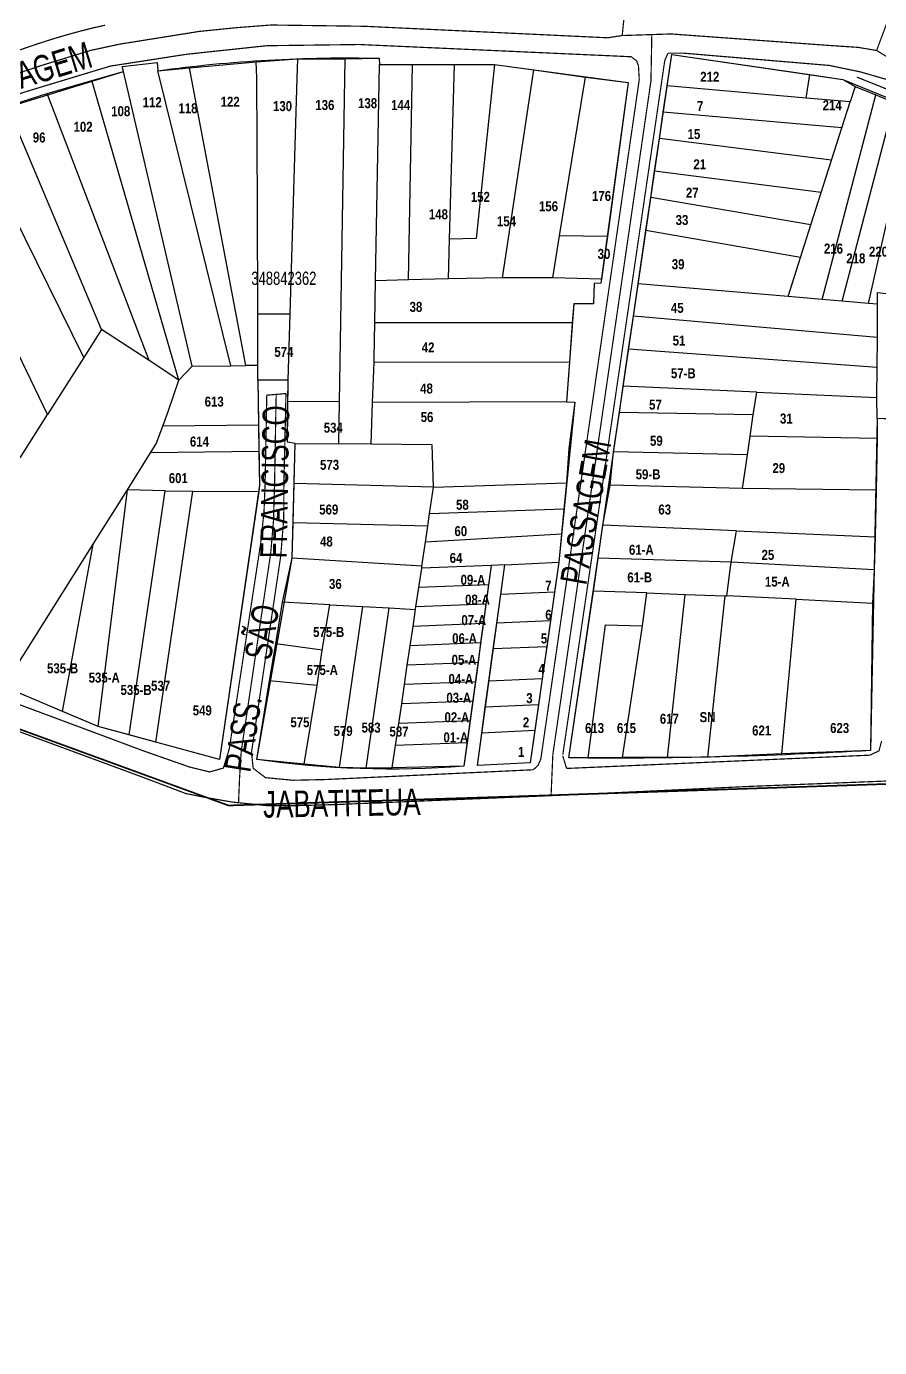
# Model space of a CAD drawing. Extents: x 203136 to 205923, y 4839890 to 4842982.
# Drawn here: x 204965.1 to 205093.5, y 4839889.9 to 4840088.9 of the extents above; entities that cross this region are included whole.
import ezdxf
from ezdxf.enums import TextEntityAlignment as Align

# ---------------------------------------------------------------- set-up
doc = ezdxf.new("R2010")
doc.units = 0
doc.header["$LTSCALE"] = 1.5
doc.header["$MEASUREMENT"] = 0
doc.linetypes.add('TRACO_05', pattern=[11, 7, -1, 0.5, -1, 0.5, -1])
for name, color, linetype in [('CD_MALHA_LOTES', 40, 'CONTINUOUS'), ('CD_TXT_QUADRA', 7, 'CONTINUOUS'), ('HD-VALAS-DRENOS', 170, 'CONTINUOUS'), ('LM-LIM-SETOR-FISCAL', 7, 'CONTINUOUS'), ('RU-QUADRAS', 210, 'CONTINUOUS'), ('SV-EIXO-RUA-N-PAV', 6, 'CONTINUOUS'), ('SV-EIXO-RUA-PAV', 20, 'CONTINUOUS'), ('SV-RUA-PAVIM-S-GUIA-C-GUIA', 7, 'CONTINUOUS'), ('SV-TXT-RUA-PAV-S-GUIA-C-GUIA', 7, 'CONTINUOUS'), ('Th_NmrPort', 1, 'CONTINUOUS')]:
    doc.layers.add(name, color=color, linetype=linetype)
doc.styles.add('3488-42-2D_TXTB$0$ARIAL', font='ARIAL.TTF')
doc.styles.add('ARIAL', font='ARIAL.TTF')
doc.styles.get("Standard").update_dxf_attribs({"font": 'swisscbo.ttf'})
doc.linetypes.add('Limite', pattern='A,20,-3,[130,ltypeshp.shx,S=6.35,R=0,X=0,Y=0],-3,20', length=46)

msp = doc.modelspace()

# ---------------------------------------------------------------- linework, layer by layer
at = {"layer": 'CD_MALHA_LOTES', "linetype": 'Continuous', "flags": 128}
for points in [[(204999.71, 4840083.59), (205006, 4840084.05)], [(205005.89, 4840081.12), (205006, 4840084.05)], [(205006, 4840084.05), (205013.12, 4840084.03)], [(205012.25, 4840032.4), (205013.12, 4840084.03)], [(205013.12, 4840084.03), (205018.22, 4840084.11)], [(205018.22, 4840084.11), (205018.25, 4840083.2)], [(205061.55, 4840079.99), (205062.24, 4840084.69)], [(205062.24, 4840084.69), (205083.02, 4840081.65)], [(204974.96, 4840080.75), (204979.73, 4840082.14)], [(204979.73, 4840082.14), (204979.56, 4840082.86), (204984.8, 4840083.47), (204984.91, 4840082.24)], [(204990.06, 4840037.76), (204979.73, 4840082.14)], [(204984.91, 4840082.24), (204989.66, 4840082.67)], [(204995.9, 4840037.82), (204984.91, 4840082.24)], [(204989.66, 4840082.67), (204999.71, 4840083.59)], [(204998.14, 4840037.85), (204989.66, 4840082.67)], [(204999.83, 4840081.16), (204999.71, 4840083.59)], [(205017.67, 4840050.59), (205018.25, 4840083.2)], [(205018.25, 4840083.2), (205023.22, 4840083.2)], [(205022.66, 4840050.74), (205023.22, 4840083.2)], [(205023.22, 4840083.2), (205029.54, 4840083.2)], [(205028.82, 4840056.87), (205029.54, 4840083.2)], [(205029.54, 4840083.2), (205035.56, 4840083.2)], [(205035.56, 4840083.2), (205032.81, 4840056.95)], [(205035.56, 4840083.2), (205041.48, 4840082.36)], [(205040.93, 4840078.72), (205041.48, 4840082.36)], [(205041.48, 4840082.36), (205049.26, 4840081.26)], [(205082.5, 4840078.12), (205083.02, 4840081.65)], [(205083.02, 4840081.65), (205087.97, 4840080.93)], [(204968.25, 4840078.82), (204974.96, 4840080.75)], [(204988.07, 4840035.62), (204974.96, 4840080.75)], [(204999.89, 4840061.69), (204999.83, 4840081.16)], [(205005.73, 4840076.06), (205005.89, 4840081.12)], [(205048.62, 4840077.32), (205049.26, 4840081.26)], [(205049.26, 4840081.26), (205055.71, 4840080.46)], [(205055.71, 4840080.46), (205052.56, 4840057.26)], [(205060.97, 4840076.02), (205061.55, 4840079.99)], [(205082.5, 4840078.12), (205061.55, 4840079.99)], [(205087.97, 4840080.93), (205089.83, 4840079.87)], [(205089.83, 4840079.87), (205089.09, 4840077.54)], [(205089.83, 4840079.87), (205092.94, 4840078.6)], [(204962.31, 4840076.92), (204968.25, 4840078.82)], [(204983.6, 4840038.59), (204968.25, 4840078.82)], [(205037.67, 4840057), (205040.93, 4840078.72)], [(205089.09, 4840077.54), (205082.5, 4840078.12)], [(205084.88, 4840047.81), (205092.94, 4840078.6)], [(205092.94, 4840078.6), (205095.74, 4840077.46)], [(204976.44, 4840043.25), (204962.31, 4840076.92)], [(205004.81, 4840045.64), (205005.73, 4840076.06)], [(205045.37, 4840057.39), (205048.62, 4840077.32)], [(205060.4, 4840072.06), (205060.97, 4840076.02)], [(205087.85, 4840073.65), (205060.97, 4840076.02)], [(205087.85, 4840073.65), (205089.09, 4840077.54)], [(205087.9, 4840047.54), (205095.74, 4840077.46)], [(205091.84, 4840047.2), (205098.44, 4840076.37)], [(204973.76, 4840039.03), (204956.07, 4840074.91)], [(204968.33, 4840030.47), (204948.09, 4840072.42)], [(205059.67, 4840067.1), (205060.4, 4840072.06)], [(205086.29, 4840068.79), (205060.4, 4840072.06)], [(205086.29, 4840068.79), (205087.85, 4840073.65)], [(205084.73, 4840063.89), (205086.29, 4840068.79)], [(205059.09, 4840063.14), (205059.67, 4840067.1)], [(205084.73, 4840063.89), (205059.67, 4840067.1)], [(205083.18, 4840059.04), (205084.73, 4840063.89)], [(205058.37, 4840058.18), (205059.09, 4840063.14)], [(205083.18, 4840059.04), (205059.09, 4840063.14)], [(204999.94, 4840045.64), (204999.89, 4840061.69)], [(205057.2, 4840050.17), (205058.37, 4840058.18)], [(205081.62, 4840054.13), (205058.37, 4840058.18)], [(205081.62, 4840054.13), (205083.18, 4840059.04)], [(205028.65, 4840050.88), (205028.82, 4840056.87)], [(205032.81, 4840056.95), (205028.82, 4840056.87)], [(205036.77, 4840051.03), (205037.67, 4840057)], [(205044.33, 4840051.03), (205045.37, 4840057.39)], [(205052.56, 4840057.26), (205045.37, 4840057.39)], [(205052.56, 4840057.26), (205051.69, 4840050.86)], [(205079.75, 4840048.26), (205081.62, 4840054.13)], [(205017.56, 4840044.28), (205017.67, 4840050.59)], [(205022.66, 4840050.74), (205017.67, 4840050.59)], [(205028.65, 4840050.88), (205022.66, 4840050.74)], [(205036.77, 4840051.03), (205028.65, 4840050.88)], [(205044.33, 4840051.03), (205036.77, 4840051.03)], [(205051.69, 4840050.86), (205044.33, 4840051.03)], [(205050.58, 4840050.2), (205050.46, 4840047.11)], [(205051.6, 4840050.24), (205050.58, 4840050.2)], [(205051.69, 4840050.86), (205051.6, 4840050.24)], [(205056.48, 4840045.28), (205057.2, 4840050.17)], [(205079.75, 4840048.26), (205057.2, 4840050.17)], [(205084.88, 4840047.81), (205079.75, 4840048.26)], [(205087.9, 4840047.54), (205084.88, 4840047.81)], [(205093.22, 4840047.07), (205093.23, 4840048.83)], [(205093.23, 4840048.83), (205096.24, 4840048.51)], [(205047.49, 4840047.15), (205047.28, 4840044.26)], [(205050.46, 4840047.11), (205047.49, 4840047.15)], [(205091.84, 4840047.2), (205087.9, 4840047.54)], [(205093.22, 4840047.07), (205091.84, 4840047.2)], [(205093.19, 4840042.08), (205093.22, 4840047.07)], [(204999.94, 4840045.64), (205004.81, 4840045.64)], [(204999.98, 4840037.87), (204999.94, 4840045.64)], [(205004.51, 4840035.65), (205004.81, 4840045.64)], [(205017.48, 4840039.02), (205017.56, 4840044.28)], [(205047.28, 4840044.26), (205017.56, 4840044.28)], [(205047.28, 4840044.26), (205046.84, 4840038.37)], [(205055.76, 4840040.31), (205056.48, 4840045.28)], [(205093.19, 4840042.08), (205056.48, 4840045.28)], [(204976.44, 4840043.25), (204973.76, 4840039.03)], [(204983.6, 4840038.59), (204976.44, 4840043.25)], [(205093.15, 4840037.56), (205093.19, 4840042.08)], [(205054.94, 4840034.74), (205055.76, 4840040.31)], [(205093.15, 4840037.56), (205055.76, 4840040.31)], [(204973.76, 4840039.03), (204968.33, 4840030.47)], [(204988.07, 4840035.62), (204983.6, 4840038.59)], [(204995.9, 4840037.82), (204998.14, 4840037.85)], [(204999.98, 4840037.87), (204998.14, 4840037.85)], [(204999.98, 4840035.64), (204999.98, 4840037.87)], [(205017.23, 4840032.29), (205017.45, 4840038.28)], [(205017.45, 4840038.28), (205017.48, 4840039.02)], [(205046.84, 4840038.37), (205017.45, 4840038.28)], [(205046.84, 4840038.37), (205046.39, 4840032.37)], [(204988.07, 4840035.62), (204990.06, 4840037.76)], [(204990.06, 4840037.76), (204995.9, 4840037.82)], [(205093.12, 4840033.04), (205093.15, 4840037.56)], [(204986.45, 4840030.9), (204988.07, 4840035.62)], [(205004.51, 4840035.65), (204999.98, 4840035.64)], [(204999.98, 4840035.64), (205000.08, 4840028.87)], [(205004.48, 4840032.42), (205004.51, 4840035.65)], [(205054.37, 4840030.79), (205054.94, 4840034.74)], [(205075.03, 4840033.85), (205054.94, 4840034.74)], [(205004.45, 4840026.31), (205004.48, 4840032.42)], [(205012.25, 4840032.4), (205004.48, 4840032.42)], [(205012.15, 4840026.06), (205012.25, 4840032.4)], [(205017.03, 4840026), (205017.23, 4840032.29)], [(205046.39, 4840032.37), (205017.23, 4840032.29)], [(205046.39, 4840032.37), (205047.67, 4840032.34)], [(205047.67, 4840032.34), (205046.75, 4840025.34)], [(205074.52, 4840030.4), (205075.03, 4840033.85)], [(205075.03, 4840033.85), (205093.12, 4840033.04)], [(205093.14, 4840029.88), (205093.12, 4840033.04)], [(204964.2, 4840023.96), (204968.33, 4840030.47)], [(204985.65, 4840028.72), (204986.45, 4840030.9)], [(205053.49, 4840024.82), (205054.37, 4840030.79)], [(205074.52, 4840030.4), (205054.37, 4840030.79)], [(205074.06, 4840027.22), (205074.52, 4840030.4)], [(205093.14, 4840029.88), (205093.15, 4840026.84)], [(205098.09, 4840029.75), (205093.14, 4840029.88)], [(204983.83, 4840024.71), (204984.66, 4840026.03), (204985.65, 4840028.72)], [(205000.08, 4840028.87), (204985.65, 4840028.72)], [(205000.08, 4840028.87), (205000.11, 4840024.87)], [(205005.57, 4840026.12), (205004.45, 4840026.31)], [(205005.41, 4840020.08), (205005.57, 4840026.12)], [(205005.57, 4840026.12), (205012.15, 4840026.06)], [(205017.03, 4840026), (205012.15, 4840026.06)], [(205026.22, 4840025.91), (205017.03, 4840026)], [(205026.41, 4840019.54), (205026.22, 4840025.91)], [(205073.65, 4840024.41), (205074.06, 4840027.22)], [(205093.15, 4840026.84), (205074.06, 4840027.22)], [(205093.15, 4840026.84), (205093, 4840019.05)], [(204980.34, 4840019.13), (204983.83, 4840024.71)], [(205000.11, 4840024.87), (204983.83, 4840024.71)], [(205000.11, 4840024.87), (205000.23, 4840019.82), (205000.09, 4840018.87)], [(205046.75, 4840025.34), (205046.4, 4840020.19)], [(205052.97, 4840019.82), (205053.49, 4840024.82)], [(205073.65, 4840024.41), (205053.49, 4840024.82)], [(205072.9, 4840019.31), (205073.65, 4840024.41)], [(205005.26, 4840014.15), (205005.41, 4840020.08)], [(205026.41, 4840019.54), (205005.41, 4840020.08)], [(205026.41, 4840019.54), (205046.4, 4840020.19)], [(205046.4, 4840020.19), (205046.02, 4840016.2)], [(204975.19, 4840010.93), (204980.34, 4840019.13)], [(204975.94, 4839983.47), (204980.34, 4840019.13)], [(204986.02, 4840018.98), (204980.34, 4840019.13)], [(204980.58, 4839982.2), (204986.02, 4840018.98)], [(204984.6, 4839981.1), (204990.19, 4840018.91)], [(204986.02, 4840018.98), (204990.19, 4840018.91)], [(204990.19, 4840018.91), (205000.09, 4840018.87)], [(205000.09, 4840018.87), (204994.18, 4839978.49)], [(205025.82, 4840015.52), (205026.41, 4840019.54)], [(205051.88, 4840013.81), (205052.97, 4840019.82)], [(205072.9, 4840019.31), (205052.97, 4840019.82)], [(205093, 4840019.05), (205072.9, 4840019.31)], [(205093, 4840019.05), (205092.85, 4840012.05)], [(205046.02, 4840016.2), (205025.82, 4840015.52)], [(205046.02, 4840016.2), (205045.65, 4840012.45)], [(205005.12, 4840008.85), (205005.26, 4840014.15)], [(205025.55, 4840013.67), (205005.26, 4840014.15)], [(205025.55, 4840013.67), (205025.82, 4840015.52)], [(205025.19, 4840011.22), (205025.55, 4840013.67)], [(205045.65, 4840012.45), (205025.19, 4840011.22)], [(205045.65, 4840012.45), (205045.25, 4840008.24)], [(205051.16, 4840008.83), (205051.88, 4840013.81)], [(205071.97, 4840012.95), (205051.88, 4840013.81)], [(205071.18, 4840008.24), (205071.97, 4840012.95)], [(205071.97, 4840012.95), (205092.85, 4840012.05)], [(205092.85, 4840012.05), (205092.7, 4840007.06)], [(204961.76, 4839989.49), (204975.19, 4840010.93)], [(204970.58, 4839985.74), (204975.19, 4840010.93)], [(205024.66, 4840007.64), (205025.19, 4840011.22)], [(205003.7, 4840002.2), (205005.12, 4840008.85)], [(205024.66, 4840007.64), (205005.12, 4840008.85)], [(205037.11, 4840007.85), (205045.25, 4840008.24)], [(205045.25, 4840008.24), (205044.61, 4840003.72)], [(205050.46, 4840003.85), (205051.16, 4840008.83)], [(205071.18, 4840008.24), (205051.16, 4840008.83)], [(205070.54, 4840003.14), (205071.18, 4840008.24)], [(205092.7, 4840007.06), (205071.18, 4840008.24)], [(205024.19, 4840004.41), (205024.62, 4840007.34)], [(205035.08, 4840007.75), (205024.62, 4840007.34)], [(205024.62, 4840007.34), (205024.66, 4840007.64)], [(205035.08, 4840007.75), (205034.68, 4840004.82)], [(205037.11, 4840007.85), (205035.08, 4840007.75)], [(205036.51, 4840003.38), (205037.11, 4840007.85)], [(205092.7, 4840007.06), (205092.45, 4840002.06)], [(205023.75, 4840001.48), (205024.19, 4840004.41)], [(205034.68, 4840004.82), (205024.19, 4840004.41)], [(205034.68, 4840004.82), (205034.29, 4840001.9)], [(205002.66, 4839995.95), (205003.7, 4840002.2)], [(205010.81, 4840001.81), (205003.7, 4840002.2)], [(205035.92, 4839999.05), (205036.51, 4840003.38)], [(205044.61, 4840003.72), (205036.51, 4840003.38)], [(205044.61, 4840003.72), (205043.99, 4839999.4)], [(205046.76, 4839978.75), (205050.46, 4840003.85)], [(205058.48, 4840003.6), (205050.46, 4840003.85)], [(205057.86, 4839998.62), (205058.48, 4840003.6)], [(205058.48, 4840003.6), (205064.26, 4840003.38)], [(205061.63, 4839978.83), (205064.26, 4840003.38)], [(205064.26, 4840003.38), (205070.27, 4840003.15)], [(205067.66, 4839978.87), (205070.27, 4840003.15)], [(205070.27, 4840003.15), (205070.54, 4840003.14)], [(205080.98, 4840002.63), (205070.54, 4840003.14)], [(205078.81, 4839979.38), (205080.98, 4840002.63)], [(205080.98, 4840002.63), (205092.45, 4840002.06)], [(205092.45, 4840002.06), (205092.16, 4839979.86)], [(205009.62, 4839994.96), (205010.81, 4840001.81)], [(205010.81, 4840001.81), (205015.75, 4840001.55)], [(205012.24, 4839977.28), (205015.75, 4840001.55)], [(205015.75, 4840001.55), (205019.72, 4840001.33)], [(205016.25, 4839977.21), (205019.72, 4840001.33)], [(205019.72, 4840001.33), (205023.7, 4840001.1)], [(205023.32, 4839998.55), (205023.7, 4840001.1)], [(205023.7, 4840001.1), (205023.75, 4840001.48)], [(205034.29, 4840001.9), (205023.75, 4840001.48)], [(205034.29, 4840001.9), (205033.89, 4839998.98)], [(205022.89, 4839995.62), (205023.32, 4839998.55)], [(205033.89, 4839998.98), (205023.32, 4839998.55)], [(205033.89, 4839998.98), (205033.49, 4839996.06)], [(205035.39, 4839995.15), (205035.92, 4839999.05)], [(205043.99, 4839999.4), (205035.92, 4839999.05)], [(205043.99, 4839999.4), (205043.44, 4839995.5)], [(205049.66, 4839978.76), (205052.29, 4839998.79)], [(205052.29, 4839998.79), (205057.86, 4839998.62)], [(205054.85, 4839978.79), (205057.86, 4839998.62)], [(205033.49, 4839996.06), (205022.89, 4839995.62)], [(205033.49, 4839996.06), (205033.1, 4839993.13)], [(205001.74, 4839990.35), (205002.66, 4839995.95)], [(205009.62, 4839994.96), (205002.66, 4839995.95)], [(205008.87, 4839989.63), (205009.62, 4839994.96)], [(205022.46, 4839992.7), (205022.89, 4839995.62)], [(205034.72, 4839990.28), (205035.39, 4839995.15)], [(205043.44, 4839995.5), (205035.39, 4839995.15)], [(205043.44, 4839995.5), (205042.75, 4839990.64)], [(205022.04, 4839989.78), (205022.46, 4839992.7)], [(205033.1, 4839993.13), (205022.46, 4839992.7)], [(205033.1, 4839993.13), (205032.7, 4839990.2)], [(204999.81, 4839978.53), (205001.74, 4839990.35)], [(205008.87, 4839989.63), (205001.74, 4839990.35)], [(205032.7, 4839990.2), (205022.04, 4839989.78)], [(205032.7, 4839990.2), (205032.3, 4839987.27)], [(205034.19, 4839986.38), (205034.72, 4839990.28)], [(205042.75, 4839990.64), (205034.72, 4839990.28)], [(205042.75, 4839990.64), (205042.2, 4839986.75)], [(204970.58, 4839985.74), (204961.76, 4839989.49)], [(205006.94, 4839977.81), (205008.87, 4839989.63)], [(205021.61, 4839986.87), (205022.04, 4839989.78)], [(205021.18, 4839983.95), (205021.61, 4839986.87)], [(205032.3, 4839987.27), (205021.61, 4839986.87)], [(205032.3, 4839987.27), (205031.91, 4839984.35)], [(205033.66, 4839982.48), (205034.19, 4839986.38)], [(205042.2, 4839986.75), (205034.19, 4839986.38)], [(205042.2, 4839986.75), (205041.64, 4839982.86)], [(204975.94, 4839983.47), (204970.58, 4839985.74)], [(205031.91, 4839984.35), (205021.18, 4839983.95)], [(205031.91, 4839984.35), (205031.46, 4839981.03)], [(204980.58, 4839982.2), (204975.94, 4839983.47)], [(204984.6, 4839981.1), (204980.58, 4839982.2)], [(205020.69, 4839980.64), (205021.18, 4839983.95)], [(205033, 4839977.61), (205033.66, 4839982.48)], [(205041.64, 4839982.86), (205033.66, 4839982.48)], [(205041.64, 4839982.86), (205040.95, 4839978)], [(204994.18, 4839978.49), (204984.6, 4839981.1)], [(205020.2, 4839977.27), (205020.69, 4839980.64)], [(205031.46, 4839981.03), (205020.69, 4839980.64)], [(205031.46, 4839981.03), (205030.98, 4839977.51)], [(205006.94, 4839977.81), (204999.81, 4839978.53)], [(205049.66, 4839978.76), (205046.76, 4839978.75)], [(205054.85, 4839978.79), (205049.66, 4839978.76)], [(205061.63, 4839978.83), (205054.85, 4839978.79)], [(205067.66, 4839978.87), (205061.63, 4839978.83)], [(205078.81, 4839979.38), (205067.66, 4839978.87)], [(205092.16, 4839979.86), (205078.81, 4839979.38)], [(205012.24, 4839977.28), (205006.94, 4839977.81)], [(205016.25, 4839977.21), (205012.24, 4839977.28)], [(205020.2, 4839977.27), (205016.25, 4839977.21)], [(205030.98, 4839977.51), (205020.2, 4839977.27)], [(205040.95, 4839978), (205033, 4839977.61)]]:
    msp.add_lwpolyline(points, dxfattribs=at)
at = {"layer": 'HD-VALAS-DRENOS', "linetype": 'TRACO_05', "const_width": 0.18}
msp.add_lwpolyline([(205090.12, 4840081.28), (205094.84, 4840079.38), (205096.2, 4840078.68)], dxfattribs=at)
at = {"layer": 'LM-LIM-SETOR-FISCAL', "linetype": 'Limite', "ltscale": 0.1, "flags": 128}
msp.add_lwpolyline([(205796.637551, 4840879.134685, 0.25, 0.25, 0), (205808.48727, 4840856.309356, 0.25, 0.25, 0), (205816.796096, 4840831.429166, 0.25, 0.25, 0), (205829.551494, 4840801.498184, 0.25, 0.25, 0), (205834.603136, 4840789.879406, 0.25, 0.25, 0), (205840.59, 4840778.23, 0.25, 0.25, 0), (205847.483918, 4840761.167439, 0.25, 0.25, 0), (205854.08, 4840746.99, 0.25, 0.25, 0), (205877.51, 4840691.54, 0.25, 0.25, 0), (205884.885858, 4840672.908494, 0.25, 0.25, 0), (205901.13444, 4840629.162311, 0.25, 0.25, 0), (205904.259167, 4840621.03802, 0.25, 0.25, 0), (205906.967264, 4840612.705414, 0.25, 0.25, 0), (205909.675361, 4840602.289656, 0.25, 0.25, 0), (205911.34, 4840594.51, 0.25, 0.25, 0), (205912.69, 4840584.83, 0.25, 0.25, 0), (205913.98, 4840572.23, 0.25, 0.25, 0), (205913.32, 4840564.48, 0.25, 0.25, 0), (205914.03, 4840545.8, 0.25, 0.25, 0), (205913.91, 4840549.03, 0.25, 0.25, 0), (205914.63, 4840531, 0.25, 0.25, 0), (205917.39, 4840498.82, 0.25, 0.25, 0), (205919.73, 4840454.56, 0.25, 0.25, 0), (205923.14, 4840407.79, 0.25, 0.25, 0), (205897.79, 4840407.51, 0.25, 0.25, 0), (205858.91, 4840407.06, 0.25, 0.25, 0), (205796.08, 4840405.24, 0.25, 0.25, 0), (205764.26, 4840405.98, 0.25, 0.25, 0), (205736.74, 4840400.96, 0.25, 0.25, 0), (205726.05, 4840399.81, 0.25, 0.25, 0), (205697.41, 4840396.68, 0.25, 0.25, 0), (205662.09, 4840393.46, 0.25, 0.25, 0), (205636.95, 4840391.19, 0.25, 0.25, 0), (205616.4, 4840390.16, 0.25, 0.25, 0), (205576.04, 4840387.63, 0.25, 0.25, 0), (205567, 4840387.4, 0.25, 0.25, 0), (205549.68, 4840367.85, 0.25, 0.25, 0), (205538.067517, 4840352.483878, 0.25, 0.25, 0), (205492.4, 4840341.86, 0.25, 0.25, 0), (205506.65, 4840286.68, 0.25, 0.25, 0), (205534.31, 4840190.98, 0.25, 0.25, 0), (205544.65, 4840144.32, 0.25, 0.25, 0), (205560.85, 4840102.55, 0.25, 0.25, 0), (205560.78, 4840096.06, 0.25, 0.25, 0), (205552, 4840082.31, 0.25, 0.25, 0), (205542.1, 4840064.81, 0.25, 0.25, 0), (205533.33, 4840045.06, 0.25, 0.25, 0), (205512.8, 4840009.23, 0.25, 0.25, 0), (205504.55, 4839990.93, 0.25, 0.25, 0), (205495.61, 4839960.4, 0.25, 0.25, 0), (205494.7, 4839946.99, 0.25, 0.25, 0), (205488.84, 4839943.92, 0.25, 0.25, 0), (205481.22, 4839947.04, 0.25, 0.25, 0), (205441.48, 4839954.26, 0.25, 0.25, 0), (205421.36, 4839957.89, 0.25, 0.25, 0), (205314.35, 4839973.26, 0.25, 0.25, 0), (205291.86, 4839974.37, 0.25, 0.25, 0), (205200.91, 4839976.33, 0.25, 0.25, 0), (205183.28, 4839976.72, 0.25, 0.25, 0), (205166.57, 4839976.23, 0.25, 0.25, 0), (205097.95, 4839974.93, 0.25, 0.25, 0), (205037.73, 4839972.91, 0.25, 0.25, 0), (204995.55, 4839971.58, 0.25, 0.25, 0), (204940.72, 4839991.63, 0.25, 0.25, 0), (204932.09, 4839998.44, 0.25, 0.25, 0), (204928.74, 4839994.95, 0.25, 0.25, 0), (204913.47, 4839976.19, 0.25, 0.25, 0), (204908.3, 4839968.72, 0.25, 0.25, 0), (204905.09, 4839962.5, 0.25, 0.25, 0), (204893.29, 4839968.65, 0.25, 0.25, 0), (204883.26, 4839970.95, 0.25, 0.25, 0), (204868.8, 4839976.99, 0.25, 0.25, 0), (204861.053542, 4839982.681503, 0.25, 0.25, 0), (204800.909102, 4839981.356998, 0.25, 0.25, 0), (204731.877092, 4839979.439442, 0.25, 0.25, 0), (204696.03, 4839979.76, 0.25, 0.25, 0), (204664.74, 4839978.06, 0.25, 0.25, 0), (204636.84, 4839977.55, 0.25, 0.25, 0), (204557.699106, 4839978.800257, 0.25, 0.25, 0), (204516.152063, 4839974.32596, 0.25, 0.25, 0), (204352.520633, 4839956.428773, 0.25, 0.25, 0), (204250.25099, 4839944.923438, 0.25, 0.25, 0), (204195.281056, 4839939.809956, 0.25, 0.25, 0), (204097.805302, 4839928.943806, 0.25, 0.25, 0), (204039.000257, 4839922.551953, 0.25, 0.25, 0), (204030.690849, 4839922.551953, 0.25, 0.25, 0), (203988.15, 4839917.93, 0.18, 0.18, 0), (203988.14, 4839917.59, 0.25, 0.25, 0), (203919.472612, 4839909.768248, 0.25, 0.25, 0), (203890.070089, 4839906.572321, 0.25, 0.25, 0), (203815.393881, 4839897.540816, 0.25, 0.25, 0), (203772.628171, 4839890.109255, 0.25, 0.25, 0), (203777.302692, 4839897.541428, 0.25, 0.25, 0), (203783.27, 4839903.66, 0.25, 0.25, 0), (203892.75, 4840066.08, 0.25, 0.25, 0), (203872.83, 4840076.81, 0.25, 0.25, 0), (203836.8, 4840099.66, 0.25, 0.25, 0), (203772.86, 4840143.28, 0.25, 0.25, 0), (203681.29, 4840204.82, 0.25, 0.25, 0), (203664.64, 4840215.67, 0.25, 0.25, 0), (203605.82, 4840255.28, 0.25, 0.25, 0), (203559.67, 4840284.61, 0.25, 0.25, 0), (203528.03, 4840306, 0.25, 0.25, 0), (203497.1, 4840325.04, 0.25, 0.25, 0), (203475.133068, 4840329.93495, 0.25, 0.25, 0)], format="xyseb", dxfattribs=at)
at = {"layer": 'RU-QUADRAS', "color": 6, "linetype": 'Continuous'}
for points in [[(204942.57, 4840070.69), (204979.73, 4840082.14), (204979.56, 4840082.86), (204984.8, 4840083.47), (204984.91, 4840082.24, -0.0403733834), (205018.22, 4840084.11), (205018.25, 4840083.2), (205035.56, 4840083.2), (205055.71, 4840080.46), (205051.6, 4840050.24), (205050.58, 4840050.2), (205050.46, 4840047.11), (205047.49, 4840047.15), (205046.39, 4840032.37), (205047.67, 4840032.34), (205045.25, 4840008.24), (205040.95, 4839978), (205033, 4839977.61), (205037.11, 4840007.85), (205035.08, 4840007.75), (205030.98, 4839977.51, -0.0563087971), (204999.81, 4839978.53), (205005.12, 4840008.85), (205005.57, 4840026.12), (205004.45, 4840026.31), (205004.51, 4840035.65), (204999.98, 4840035.64), (205000.23, 4840019.82), (204994.18, 4839978.49), (204975.94, 4839983.47), (204950.86, 4839994.06)], [(205134.12, 4840027.87), (205093.14, 4840029.88), (205092.16, 4839979.86, -0.0173240468), (205046.76, 4839978.75), (205062.24, 4840084.69), (205087.97, 4840080.93), (205121.15, 4840067.42)]]:
    msp.add_lwpolyline(points, format="xyb", dxfattribs=at)
at = {"layer": 'SV-EIXO-RUA-N-PAV', "const_width": 0.18}
for points in [[(205159.480425, 4840205.341826), (205157.080145, 4840198.619987), (205141.034658, 4840171.996363), (205135.923873, 4840163.379342), (205126.05887, 4840145.788734), (205121.245223, 4840137.528279), (205116.966427, 4840130.515807), (205114.445006, 4840127.75782), (205112.093353, 4840122.077069), (205102.46606, 4840106.507003), (205099.494674, 4840101.217935), (205096.404432, 4840094.205463), (205093.076479, 4840085.291303)], [(205063.453306, 4840139.327645), (205062.387008, 4840133.531214), (205055.321711, 4840092.724172), (205054.793464, 4840087.540753)]]:
    msp.add_lwpolyline(points, dxfattribs=at)
at = {"layer": 'SV-EIXO-RUA-PAV', "const_width": 0.18}
for points in [[(204814.49193, 4840091.302308), (204846.461848, 4840075.134664), (204866.739911, 4840063.808178), (204874.960747, 4840057.96225), (204879.162508, 4840047.183821), (204893.594642, 4840033.117057), (204928.030812, 4840001.969222), (204934.607481, 4839996.123294), (204941.001464, 4839991.373477), (204948.491559, 4839988.450513), (204982.379673, 4839975.936574), (204989.139027, 4839973.37898), (204991.879306, 4839972.830925), (204996.081067, 4839972.100184), (205001.378939, 4839971.552128), (205005.5807, 4839971.552128), (205012.157368, 4839971.734813), (205047.232936, 4839973.196295), (205074.453038, 4839974.475092), (205093.086933, 4839975.205833), (205101.855825, 4839975.571203)], [(204874.960747, 4840057.96225), (204885.534481, 4840058.506454), (204895.356564, 4840060.047173), (204900.749081, 4840061.202712), (204905.949007, 4840062.743431), (204944.274392, 4840075.261773), (204967.192586, 4840082.965368), (204974.703591, 4840085.276446), (204979.133158, 4840086.239396), (204986.355278, 4840087.394935), (204991.170025, 4840088.165294), (204996.947721, 4840088.743064), (205001.955058, 4840089.128244), (205016.014118, 4840088.935654), (205052.606194, 4840087.202345), (205054.793464, 4840087.540753), (205062.139392, 4840087.780115), (205085.972389, 4840086.046806), (205090.305661, 4840085.757921), (205093.076479, 4840085.291303), (205096.564831, 4840083.157958)], [(205059.249246, 4840087.685941), (205059.117708, 4840080.699663), (205044.355104, 4839979.259951), (205044.089485, 4839973.065318)], [(205002.722878, 4840033.501661), (205002.48346, 4840020.162517), (205002.318873, 4840014.484269), (205001.907405, 4840009.628955), (204997.463559, 4839979.715285), (204997.216679, 4839975.765199), (204997.058354, 4839971.999085)]]:
    msp.add_lwpolyline(points, dxfattribs=at)
at = {"layer": 'SV-RUA-PAVIM-S-GUIA-C-GUIA', "const_width": 0.18}
for points in [[(204965.44, 4840085.82), (204966.860815, 4840086.30228), (204968.288619, 4840086.765702), (204969.723093, 4840087.20942), (204971.163918, 4840087.63259), (204972.610777, 4840088.034365), (204974.06335, 4840088.413902), (204975.52132, 4840088.770354), (204976.984368, 4840089.102877)], [(204943.09, 4840078.07), (204965.44, 4840085.82)], [(205045.86, 4839979.25), (205061.2, 4840083.79)], [(205061.2, 4840083.79), (205061.67, 4840084.88)], [(205061.67, 4840084.88), (205064.11, 4840084.88)], [(205064.11, 4840084.88), (205085.95, 4840083.04)], [(205085.95, 4840083.04), (205090.66, 4840082.06)], [(205090.66, 4840082.06), (205094.7, 4840080.89)], [(205092.07, 4839979.16), (205093.431626, 4839979.809638), (205093.831252, 4839981.29986)], [(205046.43, 4839977.16), (205045.834789, 4839979.076758)], [(205046.43, 4839977.16), (205092.07, 4839979.16)]]:
    msp.add_lwpolyline(points, dxfattribs=at)
at = {"layer": 'SV-RUA-PAVIM-S-GUIA-C-GUIA', "linetype": 'Continuous', "const_width": 0.18}
for points in [[(204943.03, 4840071.9), (204965.1, 4840079.1), (204977.77, 4840082.94), (204989.24, 4840084.72), (205001.3, 4840086.01), (205015.27, 4840086.19), (205056.14, 4840084.35), (205056.97, 4840083.72), (205057.24, 4840082.99), (205057.36, 4840080.93), (205042.55, 4839978.6), (205042.16, 4839977.67), (205041.42, 4839976.96)], [(205004.2, 4840033.62), (205001.31, 4840033.38), (205001.06, 4840020.02), (205000.89, 4840015.82), (205000.41, 4840011.21), (204995.67, 4839980.12), (204994.78, 4839977.22), (204992.72, 4839976.63), (204989.67, 4839977.38), (204982.96, 4839979.73), (204949.14, 4839992.35)], [(205004.2, 4840033.62), (205003.89, 4840020.28), (205003.86, 4840014.7), (205003.41, 4840009.16), (204999.01, 4839979.6), (204999.27, 4839977.18), (205001.12, 4839975.77), (205005.26, 4839975.38), (205010.19, 4839975.49), (205041.42, 4839976.96)]]:
    msp.add_lwpolyline(points, dxfattribs=at)

# ---------------------------------------------------------------- texts
at = {"layer": 'CD_TXT_QUADRA', "style": 'ARIAL', "width": 0.7}
msp.add_text('348842362', height=2, dxfattribs=at).set_placement((204998.988461, 4840049.984601, 9.15))
at = {"layer": 'SV-TXT-RUA-PAV-S-GUIA-C-GUIA', "width": 0.7}
for s, rotation, style, p in [('PASSAGEM', 17, 'ARIAL', (204954.36, 4840076.46)), ('FRANCISCO', 89, '3488-42-2D_TXTB$0$ARIAL', (205004.304748, 4840008.78238)), ('PASSAGEM', 80, 'ARIAL', (205049.36, 4840004.64)), ('PASSAGEM', 80, '3488-42-2D_TXTB$0$ARIAL', (205049.363645, 4840004.639095)), ('SÃO', 81, '3488-42-2D_TXTB$0$ARIAL', (205001.912572, 4839993.314214)), ('PASS.', 81, '3488-42-2D_TXTB$0$ARIAL', (204998.816821, 4839976.43985)), ('JABATITEUA', 1, '3488-42-2D_TXTB$0$ARIAL', (205000.786922, 4839969.733944))]:
    msp.add_text(s, height=4, rotation=rotation, dxfattribs=dict(at, style=style)).set_placement(p)
at = {"layer": 'Th_NmrPort', "color": 1}
for s, p in [('212', (205066.542739, 4840081.328574)), ('112', (204982.631911, 4840077.49825)), ('122', (204994.371122, 4840077.57217)), ('130', (205002.246903, 4840076.91541)), ('136', (205008.616903, 4840077.07541)), ('138', (205015.046903, 4840077.35541)), ('144', (205020.026903, 4840077.07541)), ('7', (205066.042739, 4840076.908574)), ('214', (205084.962203, 4840077.035135)), ('108', (204977.901911, 4840076.14825)), ('118', (204988.021911, 4840076.58825)), ('102', (204972.230668, 4840073.797233)), ('96', (204966.100668, 4840072.187233)), ('15', (205064.630874, 4840072.700649)), ('21', (205065.510874, 4840068.150649)), ('152', (205032.011675, 4840063.243987)), ('176', (205050.250419, 4840063.38274)), ('27', (205064.380874, 4840063.860649)), ('156', (205042.270419, 4840061.82274)), ('148', (205025.702154, 4840060.623356)), ('154', (205035.939351, 4840059.560874)), ('33', (205062.835313, 4840059.763208)), ('216', (205085.150837, 4840055.456856)), ('220', (205091.925611, 4840054.994733)), ('30', (205051.099587, 4840054.656457)), ('39', (205062.254193, 4840053.098088)), ('218', (205088.515611, 4840053.984733)), ('38', (205022.799587, 4840046.676457)), ('45', (205062.124193, 4840046.528088)), ('51', (205062.384193, 4840041.608088)), ('574', (205002.452729, 4840039.898554)), ('42', (205024.629587, 4840040.566457)), ('57-B', (205062.124193, 4840036.678088)), ('48', (205024.389587, 4840034.376457)), ('613', (204991.961476, 4840032.407579)), ('57', (205058.844193, 4840031.948088)), ('56', (205024.469587, 4840030.086457)), ('31', (205078.541476, 4840029.857579)), ('534', (205009.883987, 4840028.478325)), ('614', (204989.741476, 4840026.397579)), ('59', (205058.974193, 4840026.508088)), ('573', (205009.323987, 4840022.888325)), ('59-B', (205056.824193, 4840021.458088)), ('29', (205077.401476, 4840022.397579)), ('601', (204986.561476, 4840020.887579)), ('569', (205009.203987, 4840016.158325)), ('58', (205029.789587, 4840016.876457)), ('63', (205060.234193, 4840016.158088)), ('48', (205009.323987, 4840011.338325)), ('60', (205029.549587, 4840012.906457)), ('61-A', (205055.812739, 4840010.098574)), ('25', (205075.761476, 4840009.327579)), ('64', (205028.829587, 4840008.856457)), ('09-A', (205030.474193, 4840005.568088)), ('61-B', (205055.562739, 4840005.938574)), ('15-A', (205076.271476, 4840005.287579)), ('36', (205010.673987, 4840004.948325)), ('7', (205043.214193, 4840004.698088)), ('08-A', (205031.154193, 4840002.588088)), ('07-A', (205030.594193, 4839999.498088)), ('6', (205043.214193, 4840000.308088)), ('575-B', (205008.28274, 4839997.709581)), ('06-A', (205029.204193, 4839996.758088)), ('5', (205042.544193, 4839996.738088)), ('05-A', (205029.124193, 4839993.518088)), ('535-B', (204968.244146, 4839992.243876)), ('575-A', (205007.33274, 4839991.989581)), ('4', (205042.184193, 4839992.138088)), ('535-A', (204974.510419, 4839990.84274)), ('537', (204983.900419, 4839989.61274)), ('04-A', (205028.654193, 4839990.628088)), ('535-B', (204979.300419, 4839988.98274)), ('03-A', (205028.334193, 4839987.808088)), ('3', (205040.354193, 4839987.748088)), ('549', (204990.170419, 4839985.90274)), ('575', (205004.869351, 4839984.110874)), ('02-A', (205028.054193, 4839984.868088)), ('2', (205039.844193, 4839984.098088)), ('617', (205060.451426, 4839984.642739)), ('SN', (205066.441145, 4839984.890447)), ('579', (205011.359351, 4839982.800874)), ('583', (205015.569351, 4839983.310874)), ('587', (205019.769351, 4839982.720874)), ('01-A', (205027.894193, 4839981.838088)), ('613', (205049.200816, 4839983.247114)), ('615', (205054.000816, 4839983.247114)), ('621', (205074.341426, 4839982.872739)), ('623', (205086.081426, 4839983.252739)), ('1', (205039.124193, 4839979.658088))]:
    msp.add_text(s, height=1.5, dxfattribs=at).set_placement(p, align=Align.MIDDLE_LEFT)

doc.saveas('drawing.dxf')
